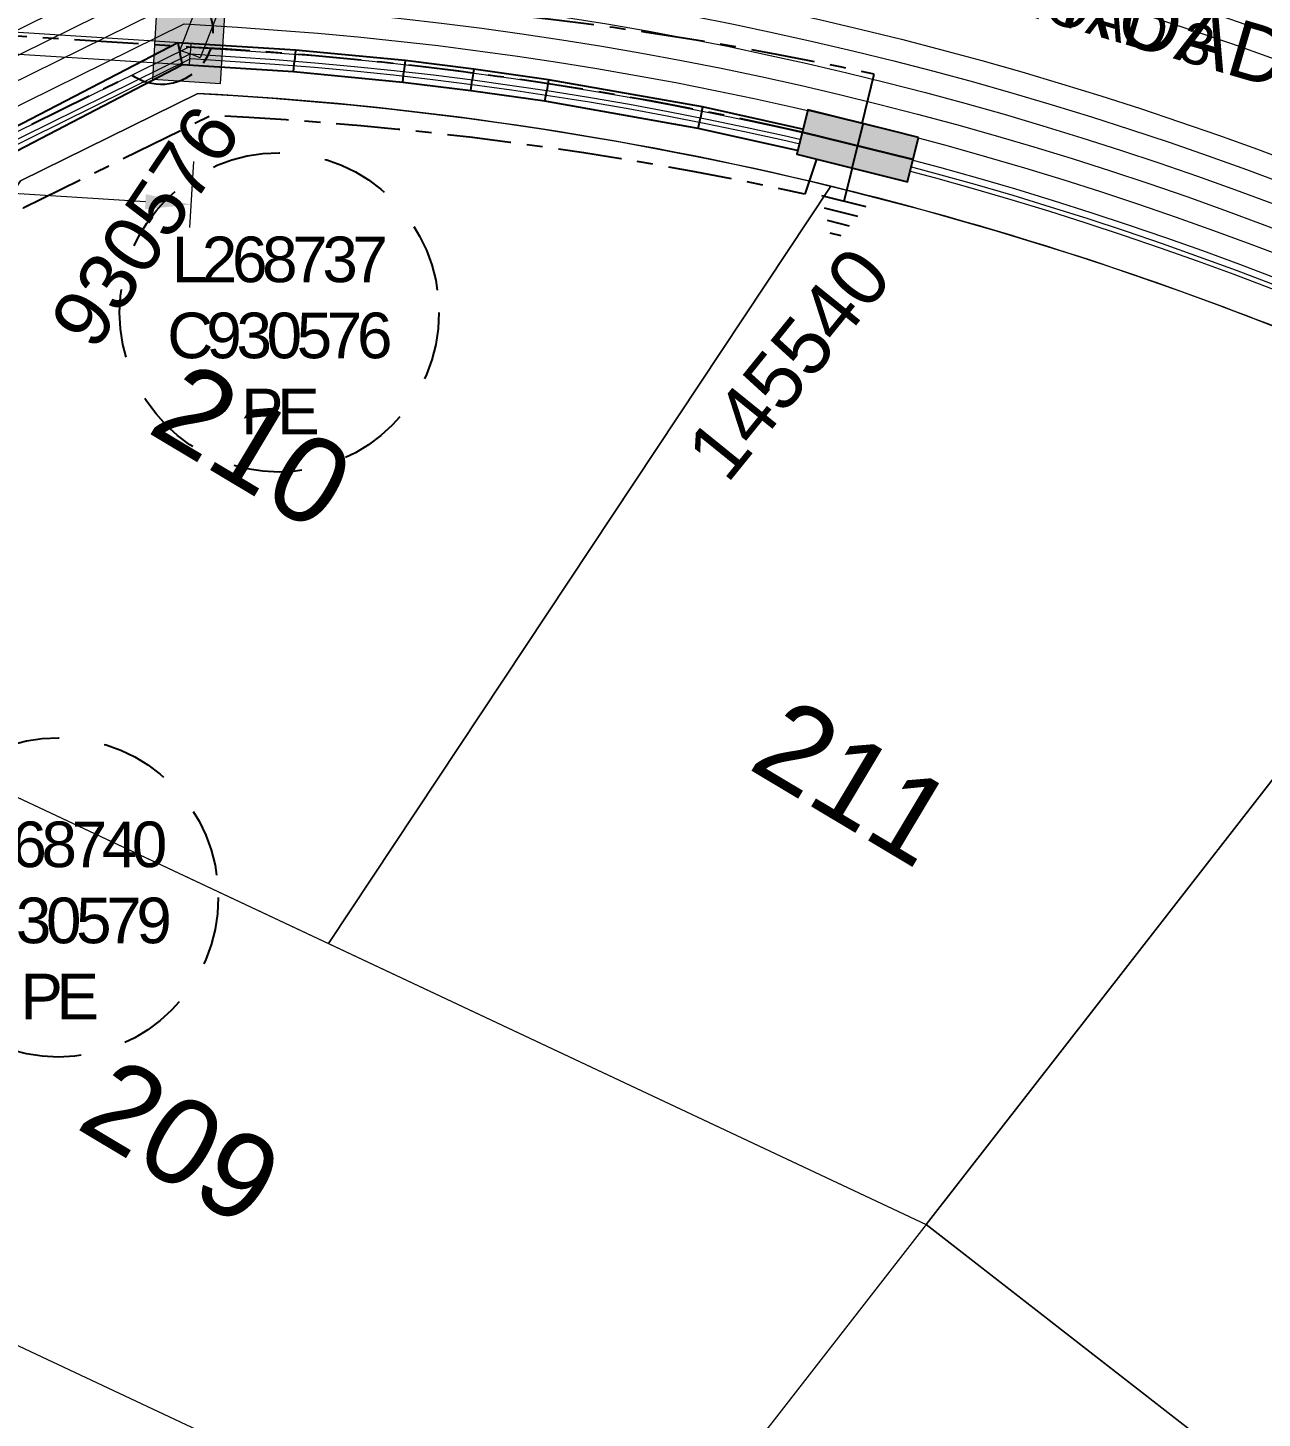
# Model space of a CAD drawing. Header units: metres. Extents: x 264965 to 265706, y 6180501 to 6181430.
# Drawn here: x 265342.3 to 265396.4, y 6181170.6 to 6181231.6 of the extents above; entities that cross this region are included whole.
import ezdxf
from ezdxf.enums import TextEntityAlignment as Align

# ---------------------------------------------------------------- set-up
doc = ezdxf.new("R2010")
doc.units = ezdxf.units.M
doc.linetypes.add('Cable Exist UG', pattern=[7, 4, -1, 1, -1])
doc.linetypes.add('Dash', pattern=[5, 3, -2])
doc.layers.get('0').update_dxf_attribs({"color": 6})
for name, color, linetype, lineweight in [('_User Dimensions', 140, 'Continuous', 13), ('_User Miscellaneous1', 30, 'Continuous', 13), ('_User Miscellaneous10', 241, 'Continuous', 13), ('_User_HV_Exist', 1, 'Continuous', 25), ('_User_LV_Exist', 5, 'Continuous', 25), ('_User_SL_Exist', 4, 'Continuous', 25), ('Cadastre Developer_SP_NEW', 92, 'Continuous', 15)]:
    doc.layers.add(name, color=color, linetype=linetype, lineweight=lineweight)
doc.layers.add('_User Miscellaneous12', color=252, linetype='Continuous', lineweight=13, plot=False, transparency=0.5)
doc.layers.add('SupportsUG_SP_LV_EXT', color=7, linetype='Continuous')
doc.layers.add('UG_Details_SP_MISC', color=7, linetype='Continuous')
doc.styles.add('ARIAL', font='arial.ttf', dxfattribs={"height": 2})
doc.styles.add('COLUMN_LABEL', font='arial.ttf', dxfattribs={"height": 2})
doc.styles.add('POLE_LABEL', font='arial.ttf', dxfattribs={"height": 2})
doc.styles.get("Standard").update_dxf_attribs({"font": 'arial.ttf'})
doc.dimstyles.new('1.8mm_1_1000', dxfattribs={"dimtxt": 1.8, "dimasz": 2, "dimexe": 1, "dimexo": 3, "dimgap": 0.5, "dimtad": 0, "dimtoh": 1, "dimlfac": -1, "dimzin": 12, "dimdsep": 46, "dimtxsty": 'Standard', "dimcen": 1, "dimclrd": 256, "dimclre": 256, "dimclrt": 256, "dimazin": 3, "dimtfac": 1, "dimtmove": 0, "dimatfit": 3, "dimfxl": 1, "dimtolj": 1, "dimtzin": 0, "dimlwd": -1, "dimlwe": -1, "dimarcsym": 0})

# ---------------------------------------------------------------- blocks, each defined once
blk = doc.blocks.new('*U658')
at = {"layer": '_User_LV_Exist'}
for p, q in [((-2.431, -1.157), (-2.559, 0.839)), ((-3.461, -0.722), (-3.525, 0.276)), ((-2.946, -0.94), (-3.042, 0.557)), ((-3.976, -0.504), (-4.008, -0.005))]:
    blk.add_line(p, q, dxfattribs=at)
at = {"width": 0.9}
blk.add_attdef('ASSET_NUM', text='', height=2, dxfattribs=at).set_placement((4, 2), align=Align.MIDDLE_LEFT)
for tag, p, flags in [('SUBURB', (-2, 0), 1), ('STREETNAME', (-1.8, 0), 9), ('PARENT', (-1.6, 0), 9), ('NOTES', (-1.4, 0), 9), ('LOCATION', (-1.2, 0), 9), ('LEGEND', (-1, 0), 9), ('USAGE', (-0.8, 0), 9), ('SUPPORT_TYPE', (-0.6, 0), 9), ('STATE', (-0.4, 0), 9), ('OWNED_BY', (-0.2, 0), 9)]:
    blk.add_attdef(tag, p, '', height=0.2, rotation=270, dxfattribs=dict(flags=flags))
blk.add_wipeout([(-0.839, -2.559), (-1.157, 2.431), (0.839, 2.559), (1.157, -2.431)])
at = {"layer": 'SupportsUG_SP_LV_EXT'}
h = blk.add_hatch(color=256, dxfattribs=at)
h.dxf.hatch_style = 1
h.paths.add_polyline_path([(1.157, -2.431), (0.918, 1.311), (1.078, -1.184), (0.839, 2.559), (-1.157, 2.431), (-0.839, -2.559)])
blk.add_lwpolyline([(1.157, -2.431), (0.918, 1.311), (1.078, -1.184), (0.839, 2.559), (-1.157, 2.431), (-0.839, -2.559)], close=True)
at = {"layer": '_User_LV_Exist'}
blk.add_line((-0.998, -0.064), (-2.495, -0.159), dxfattribs=at)
blk = doc.blocks.new('COLUMN_EXT')
blk.add_hatch(color=256).paths.add_polyline_path([(1.5, -1.5), (1.5, 1.5), (-1.5, 1.5), (-1.5, -1.5)])
blk.add_lwpolyline([(1.5, 1.5), (-1.5, 1.5), (-1.5, -1.5), (1.5, -1.5)], close=True)
at = {"flags": 9}
for tag, p in [('SUBURB', (-1.813, 1.8)), ('NOTES', (-1.813, 2)), ('STREETNAME', (-1.813, 1.6)), ('LOCATION', (-1.813, 1.4)), ('LEGEND', (-1.813, 1.2)), ('OWNED_BY', (-1.813, 0.6)), ('USAGE', (-1.813, 1)), ('STATE', (-1.813, 0.8)), ('COLUMN_TYPE', (-1.813, 0.4))]:
    blk.add_attdef(tag, text='', height=0.2, rotation=180, dxfattribs=at).set_placement(p, align=Align.MIDDLE_LEFT)
at = {"flags": 1}
blk.add_attdef('Z', (-1.813, 2.351), '', height=0.2, rotation=180, dxfattribs=at)
at = {"flags": 9}
for tag, style, p in [('STRUCTURE_PLANT_NUMBER', 'POLE_LABEL', (-1.813, -0.031)), ('STREET_CODE', 'COLUMN_LABEL', (-1.813, 0.2))]:
    blk.add_attdef(tag, text='', height=0.2, rotation=180, dxfattribs=dict(at, style=style)).set_placement(p, align=Align.MIDDLE_LEFT)
at = {"style": 'COLUMN_LABEL', "width": 0.9, "flags": 8}
blk.add_attdef('ASSET_NUM', text='', height=2, rotation=270, dxfattribs=at).set_placement((2, -4), align=Align.MIDDLE_LEFT)
blk = doc.blocks.new('*D610')
at = {"layer": '_User Dimensions', "transparency": 16777216}
for p, q in [((265258.021, 6181231.449), (265257.84, 6181228.569)), ((265259.899, 6181229.441), (265300.313, 6181226.901)), ((265347.44, 6181223.939), (265307.026, 6181226.479)), ((265349.555, 6181225.695), (265349.374, 6181222.815))]:
    blk.add_line(p, q, dxfattribs=at)
for points in [[(265259.92, 6181229.774), (265259.878, 6181229.109), (265257.903, 6181229.567)], [(265347.461, 6181224.272), (265347.419, 6181223.606), (265349.436, 6181223.813)]]:
    blk.add_solid(points, dxfattribs=at)
at = {"layer": '_User Dimensions', "transparency": 16777216, "insert": (265303.67, 6181226.69), "char_height": 1.8, "attachment_point": 5, "rotation": 356.40333}
blk.add_mtext('\\A1;91.71', dxfattribs=at)
blk = doc.blocks.new('*U769')
blk.add_hatch(color=256).paths.add_polyline_path([(2.379, -1.261), (2.592, 0.727), (-2.379, 1.261), (-2.592, -0.727)])
for p, q in [((-0.107, -0.994), (0.107, 0.994)), ((2.486, -0.267), (-2.486, 0.267))]:
    blk.add_line(p, q)
at = {"ltscale": 10}
blk.add_line((-2.486, 0.267), (2.486, -0.267), dxfattribs=at)
blk.add_lwpolyline([(2.592, 0.727), (1.35, 0.861), (-1.136, 1.128), (-2.379, 1.261), (-2.592, -0.727), (2.379, -1.261)], close=True)
at = {"width": 0.9, "flags": 8}
blk.add_attdef('ASSET_NUM', text='', height=2, rotation=90, dxfattribs=at).set_placement((4.081, 36.266), align=Align.MIDDLE_LEFT)
for tag, p, flags in [('OWNED_BY', (6.081, 32.066), 9), ('STATE', (6.081, 31.866), 9), ('SUPPORT_TYPE', (6.081, 31.666), 9), ('USAGE', (6.081, 31.466), 9), ('LEGEND', (6.081, 31.266), 9), ('LOCATION', (6.081, 31.066), 9), ('STREETNAME', (6.081, 30.466), 9), ('NOTES', (6.081, 30.866), 9), ('PARENT', (6.081, 30.666), 9), ('SUBURB', (6.081, 30.266), 1)]:
    blk.add_attdef(tag, p, '', height=0.2, dxfattribs=dict(flags=flags))

msp = doc.modelspace()

# ---------------------------------------------------------------- linework, layer by layer
at = {"layer": '_User Miscellaneous1', "lineweight": 0}
for p, q in [((265354.659, 6181245.313), (265348.95, 6181230.588)), ((265355.554, 6181244.966), (265349.845, 6181230.241)), ((265309.097, 6181233.428), (265349.427, 6181230.893)), ((265309.037, 6181232.47), (265349.367, 6181229.935)), ((265348.95, 6181230.588), (265349.397, 6181230.414)), ((265349.367, 6181229.935), (265349.397, 6181230.414)), ((265349.427, 6181230.893), (265349.397, 6181230.414)), ((265349.845, 6181230.241), (265349.397, 6181230.414))]:
    msp.add_line(p, q, dxfattribs=at)
at = {"layer": '_User Miscellaneous1'}
for p, q in [((265348.866, 6181230.907), (265340.476, 6181226.546)), ((265354.013, 6181230.583), (265348.866, 6181230.907)), ((265348.866, 6181230.907), (265348.969, 6181230.419)), ((265349.072, 6181229.932), (265348.969, 6181230.419)), ((265354.013, 6181230.583), (265353.975, 6181230.105)), ((265358.824, 6181230.122), (265354.013, 6181230.583)), ((265349.072, 6181229.932), (265341.136, 6181225.807)), ((265353.937, 6181229.626), (265349.072, 6181229.932)), ((265353.937, 6181229.626), (265353.975, 6181230.105)), ((265358.824, 6181230.122), (265358.772, 6181229.645)), ((265361.831, 6181229.756), (265358.824, 6181230.122)), ((265361.831, 6181229.756), (265361.768, 6181229.28)), ((265365.108, 6181229.288), (265361.831, 6181229.756)), ((265358.72, 6181229.168), (265353.937, 6181229.626)), ((265358.72, 6181229.168), (265358.772, 6181229.645)), ((265361.705, 6181228.804), (265358.72, 6181229.168)), ((265361.705, 6181228.804), (265361.768, 6181229.28)), ((265365.108, 6181229.288), (265365.032, 6181228.814)), ((265371.864, 6181228.093), (265365.108, 6181229.288)), ((265364.956, 6181228.34), (265361.705, 6181228.804)), ((265364.956, 6181228.34), (265365.032, 6181228.814)), ((265371.676, 6181227.151), (265364.956, 6181228.34)), ((265371.864, 6181228.093), (265371.77, 6181227.622)), ((265378.592, 6181226.588), (265371.864, 6181228.093)), ((265371.676, 6181227.151), (265371.77, 6181227.622)), ((265378.382, 6181225.651), (265371.676, 6181227.151)), ((265378.382, 6181225.651), (265378.487, 6181226.12)), ((265378.592, 6181226.588), (265378.487, 6181226.12))]:
    msp.add_line(p, q, dxfattribs=at)
at = {"layer": '_User Miscellaneous10'}
msp.add_lwpolyline([(265543.649, 6180816.081), (265580.425, 6180918.972, -0.015877), (265587.101, 6180935.908), (265627.721, 6181030.198, 0.406457), (265593.324, 6181120.12), (265522.022, 6181153.108, -0.098454), (265461.652, 6181197.04, 0.182856), (265352.412, 6181246.557), (265276.859, 6181251.306), (265272.183, 6181256.61), (265273.875, 6181283.538, 0.288476), (265261.897, 6181305.52), (265219.487, 6181329.251, -0.112599), (265210.289, 6181337.071, 0.162091), (265204.42, 6181342.816), (265196.512, 6181347.24)], format="xyb", dxfattribs=at)
at = {"layer": '_User Miscellaneous10', "color": 1, "transparency": 33554636}
for points in [[(265259.215, 6181021.567), (265249.698, 6181030.177), (265247.171, 6181066.918, -0.166573), (265260.243, 6181115.767), (265337.194, 6181230.305), (265348.32, 6181235.793), (265351.722, 6181235.579, -0.18655), (265455.207, 6181187.914), (265455.836, 6181175.077), (265379.647, 6181077.184, 0.078829), (265352.103, 6181027.244), (265332.056, 6181015.328), (265320.104, 6181017.379, 0.050653)], [(265259.959, 6181023.592), (265251.638, 6181031.119), (265249.167, 6181067.055, -0.166573), (265261.903, 6181114.652), (265338.557, 6181228.747), (265348.726, 6181233.763), (265351.597, 6181233.583, -0.185302), (265453.246, 6181187.06), (265453.802, 6181175.72), (265378.069, 6181078.413, 0.077847), (265350.467, 6181028.598), (265331.668, 6181017.424), (265320.442, 6181019.35, 0.049986)], [(265260.705, 6181025.614), (265253.578, 6181032.061), (265251.162, 6181067.192, -0.166573), (265263.563, 6181113.536), (265339.92, 6181227.189), (265349.133, 6181231.734), (265351.471, 6181231.587, -0.18403), (265451.286, 6181186.2), (265451.768, 6181176.363), (265376.49, 6181079.641, 0.076882), (265348.835, 6181029.955), (265331.28, 6181019.52), (265320.781, 6181021.321, 0.049326)]]:
    msp.add_lwpolyline(points, format="xyb", close=True, dxfattribs=at)
at = {"layer": '_User Miscellaneous10', "color": 5, "transparency": 33554636}
for points in [[(265259.587, 6181022.58), (265250.668, 6181030.648), (265248.169, 6181066.987, -0.166573), (265261.073, 6181115.209), (265337.876, 6181229.526), (265348.523, 6181234.778), (265351.66, 6181234.581, -0.185929), (265454.227, 6181187.487), (265454.819, 6181175.398), (265378.858, 6181077.798, 0.078336), (265351.284, 6181027.921), (265331.862, 6181016.376), (265320.273, 6181018.364, 0.050319)], [(265260.332, 6181024.603), (265252.608, 6181031.59), (265250.164, 6181067.124, -0.166573), (265262.733, 6181114.094), (265339.239, 6181227.968), (265348.93, 6181232.748), (265351.534, 6181232.585, -0.184669), (265452.266, 6181186.631), (265452.785, 6181176.041), (265377.28, 6181079.027, 0.077363), (265349.651, 6181029.276), (265331.474, 6181018.472), (265320.612, 6181020.336, 0.049655)], [(265261.079, 6181026.624), (265254.548, 6181032.532), (265252.16, 6181067.261, -0.166573), (265264.393, 6181112.979), (265340.602, 6181226.41), (265349.336, 6181230.719), (265351.409, 6181230.589, -0.183385), (265450.306, 6181185.768), (265450.751, 6181176.684), (265375.701, 6181080.255, 0.076406), (265348.02, 6181030.634), (265331.086, 6181020.568), (265320.95, 6181022.307, 0.048999)]]:
    msp.add_lwpolyline(points, format="xyb", close=True, dxfattribs=at)
at = {"layer": '_User Miscellaneous10', "color": 6, "transparency": 33554636, "flags": 128}
msp.add_lwpolyline([(265261.191, 6181026.927), (265254.839, 6181032.674), (265252.459, 6181067.281, -0.166573), (265264.642, 6181112.811), (265340.806, 6181226.177), (265349.397, 6181230.414), (265351.39, 6181230.289, -0.18319), (265450.012, 6181185.638), (265450.446, 6181176.781), (265375.465, 6181080.439, 0.076264), (265347.776, 6181030.838), (265331.027, 6181020.882), (265321, 6181022.602, 0.048901)], format="xyb", close=True, dxfattribs=at)
at = {"layer": '_User Miscellaneous10', "color": 4, "transparency": 33554636}
msp.add_lwpolyline([(265261.266, 6181027.129), (265255.033, 6181032.768), (265252.659, 6181067.295, -0.166573), (265264.808, 6181112.7), (265340.942, 6181226.021), (265349.438, 6181230.211), (265351.377, 6181230.09, -0.183059), (265449.816, 6181185.552), (265450.242, 6181176.845), (265375.307, 6181080.562, 0.076169), (265347.613, 6181030.974), (265330.988, 6181021.092), (265321.034, 6181022.8, 0.048836)], format="xyb", close=True, dxfattribs=at)
at = {"layer": '_User Miscellaneous10'}
msp.add_lwpolyline([(265261.828, 6181028.643), (265256.488, 6181033.474), (265254.155, 6181067.398, -0.166573), (265266.053, 6181111.863), (265341.964, 6181224.853), (265349.743, 6181228.689), (265351.283, 6181228.592, -0.182074), (265448.346, 6181184.9), (265448.717, 6181177.327), (265374.123, 6181081.483, 0.075465), (265346.394, 6181031.994), (265330.697, 6181022.664), (265321.288, 6181024.278, 0.048349)], format="xyb", close=True, dxfattribs=at)
at = {"layer": '_User Miscellaneous12', "color": 5, "transparency": 33554534}
for points in [[(265541.765, 6180816.754), (265578.541, 6180919.645, -0.015877), (265585.264, 6180936.701), (265625.884, 6181030.989, 0.406457), (265592.484, 6181118.305), (265521.182, 6181151.293, -0.098404), (265460.208, 6181195.656, 0.182796), (265352.286, 6181244.561), (265275.907, 6181249.362), (265270.135, 6181255.908), (265271.879, 6181283.664, 0.288476), (265260.921, 6181303.775), (265218.536, 6181327.492, -0.113878), (265208.581, 6181336.016, 0.167045), (265203.495, 6181341.041), (265195.535, 6181345.495)], [(265539.882, 6180817.428), (265576.658, 6180920.318, -0.015877), (265583.428, 6180937.493), (265624.047, 6181031.78, 0.406457), (265591.644, 6181116.49), (265520.343, 6181149.478, -0.098355), (265458.765, 6181194.271, 0.182735), (265352.159, 6181242.565), (265274.955, 6181247.418), (265268.087, 6181255.207), (265269.883, 6181283.789, 0.288476), (265259.944, 6181302.029), (265217.584, 6181325.733, -0.115166), (265206.861, 6181334.979, 0.17342), (265202.575, 6181339.264), (265194.559, 6181343.75)], [(265537.999, 6180818.101), (265574.775, 6180920.991, -0.015877), (265581.592, 6180938.285), (265622.211, 6181032.571, 0.406457), (265590.805, 6181114.674), (265519.503, 6181147.663, -0.098306), (265457.322, 6181192.885, 0.182673), (265352.033, 6181240.569), (265274.002, 6181245.474), (265266.039, 6181254.506), (265267.887, 6181283.915, 0.288476), (265258.967, 6181300.284), (265216.632, 6181323.974, -0.116502), (265205.126, 6181333.966, 0.182178), (265201.662, 6181337.483), (265193.582, 6181342.004)]]:
    msp.add_lwpolyline(points, format="xyb", dxfattribs=at)
at = {"layer": '_User Miscellaneous12', "color": 6, "transparency": 33554534}
msp.add_lwpolyline([(265542.048, 6180816.653), (265578.824, 6180919.544, -0.015877), (265585.54, 6180936.582), (265626.16, 6181030.87, 0.406457), (265592.61, 6181118.577), (265521.308, 6181151.565, -0.098412), (265460.425, 6181195.863, 0.182805), (265352.305, 6181244.86), (265276.05, 6181249.654), (265270.442, 6181256.014), (265272.179, 6181283.645, 0.288476), (265261.067, 6181304.036), (265218.679, 6181327.756, -0.113686), (265208.838, 6181336.173, 0.166227), (265203.633, 6181341.308), (265195.682, 6181345.757)], format="xyb", dxfattribs=at)
at = {"layer": '_User Miscellaneous12', "color": 4, "transparency": 33554534}
msp.add_lwpolyline([(265542.236, 6180816.586), (265579.012, 6180919.477, -0.015877), (265585.724, 6180936.503), (265626.343, 6181030.791, 0.406457), (265592.694, 6181118.759), (265521.392, 6181151.747, -0.098417), (265460.569, 6181196.002, 0.182811), (265352.317, 6181245.06), (265276.145, 6181249.848), (265270.647, 6181256.084), (265272.378, 6181283.632, 0.288476), (265261.165, 6181304.211), (265218.774, 6181327.932, -0.113559), (265209.009, 6181336.278, 0.165698), (265203.725, 6181341.485), (265195.779, 6181345.931)], format="xyb", dxfattribs=at)
at = {"layer": '_User Miscellaneous12', "color": 1, "transparency": 33554534}
for points in [[(265540.824, 6180817.091), (265577.6, 6180919.982, -0.015877), (265584.346, 6180937.097), (265624.966, 6181031.384, 0.406457), (265592.064, 6181117.397), (265520.762, 6181150.386, -0.09838), (265459.487, 6181194.963, 0.182766), (265352.222, 6181243.563), (265275.431, 6181248.39), (265269.111, 6181255.558), (265270.881, 6181283.726, 0.288476), (265260.432, 6181302.902), (265218.06, 6181326.612, -0.114519), (265207.723, 6181335.495, 0.17001), (265203.034, 6181340.153), (265195.047, 6181344.622)], [(265538.94, 6180817.764), (265575.716, 6180920.655, -0.015877), (265582.51, 6180937.889), (265623.129, 6181032.176, 0.406457), (265591.225, 6181115.582), (265519.923, 6181148.571, -0.09833), (265458.043, 6181193.578, 0.182704), (265352.096, 6181241.567), (265274.479, 6181246.446), (265267.063, 6181254.856), (265268.885, 6181283.852, 0.288476), (265259.456, 6181301.157), (265217.108, 6181324.853, -0.115825), (265205.996, 6181334.469, 0.177409), (265202.117, 6181338.374), (265194.07, 6181342.877)], [(265537.057, 6180818.437), (265573.833, 6180921.328, -0.015877), (265580.673, 6180938.681), (265621.292, 6181032.967, 0.406457), (265590.385, 6181113.767), (265519.083, 6181146.755, -0.098282), (265456.601, 6181192.192, 0.182642), (265351.969, 6181239.571), (265273.526, 6181244.502), (265265.015, 6181254.155), (265266.889, 6181283.977, 0.288476), (265258.479, 6181299.411), (265216.155, 6181323.095, -0.117205), (265204.251, 6181333.47, 0.188045), (265201.208, 6181336.591), (265193.094, 6181341.132)]]:
    msp.add_lwpolyline(points, format="xyb", dxfattribs=at)
at = {"layer": '_User_LV_Exist', "linetype": 'Cable Exist UG', "ltscale": 0.7, "transparency": 33554687, "flags": 128}
for points in [[(265360.359, 6181244.041), (265363.372, 6181243.745), (265363.34, 6181241.05), (265352.572, 6181241.723), (265350.087, 6181232.493, -0.8072), (265346.838, 6181229.486), (265340.602, 6181226.41), (265319.394, 6181194.844), (265319.394, 6181194.844), (265316.461, 6181195.858), (265301.709, 6181173.9), (265294.309, 6181182.611), (265293.034, 6181180.8)], [(265376.236, 6181226.988, 0.043153), (265349.336, 6181230.719), (265309.259, 6181233.238), (265258.334, 6181236.439)], [(265376.852, 6181225.804), (265376.353, 6181224.274, 0.041717), (265350.329, 6181227.719), (265342.085, 6181223.653), (265321.1, 6181192.046), (265317.938, 6181192.502), (265317.143, 6181191.55)]]:
    msp.add_lwpolyline(points, format="xyb", dxfattribs=at)
at = {"layer": '_User_SL_Exist', "linetype": 'Cable Exist UG', "ltscale": 0.7, "transparency": 33554687, "flags": 128}
msp.add_lwpolyline([(265378.865, 6181227.365), (265379.387, 6181229.527, 0.038067), (265356.423, 6181232.737), (265355.848, 6181232.773)], format="xyb", dxfattribs=at)
at = {"layer": '_User_SL_Exist', "linetype": 'Dash'}
for centre in [(265353.307, 6181219.087), (265343.636, 6181193.443)]:
    msp.add_circle(centre, 7, dxfattribs=at)
at = {"layer": 'Cadastre Developer_SP_NEW', "transparency": 33554687, "flags": 128}
for points in [[(265437.872, 6181253.473), (265410.424, 6181269.932), (265392.593, 6181239.047, -0.045956), (265421.255, 6181227.013)], [(265355.466, 6181191.416), (265377.49, 6181224.617, 0.04613), (265349.743, 6181228.689), (265341.964, 6181224.853), (265328.13, 6181204.262)], [(265377.49, 6181224.617), (265355.466, 6181191.416), (265381.67, 6181179.101), (265408.382, 6181213.423, 0.054459)], [(265408.382, 6181213.423), (265381.67, 6181179.101), (265402.978, 6181162.518), (265432.311, 6181198.765, 0.04656)]]:
    msp.add_lwpolyline(points, format="xyb", close=True, dxfattribs=at)
for points in [[(265315.862, 6181186), (265328.13, 6181204.262), (265381.67, 6181179.101), (265367.978, 6181161.509)], [(265367.978, 6181161.509), (265315.862, 6181186), (265303.593, 6181167.739), (265354.286, 6181143.916)], [(265381.67, 6181179.101), (265367.978, 6181161.509), (265410.773, 6181128.574), (265424.285, 6181145.935)]]:
    msp.add_lwpolyline(points, close=True, dxfattribs=at)
at = {"layer": 'UG_Details_SP_MISC', "lineweight": 0}
for p, q in [((265354.659, 6181245.313), (265348.95, 6181230.588)), ((265355.554, 6181244.966), (265349.845, 6181230.241)), ((265309.097, 6181233.428), (265349.427, 6181230.893)), ((265309.037, 6181232.47), (265349.367, 6181229.935)), ((265348.95, 6181230.588), (265349.397, 6181230.414)), ((265349.367, 6181229.935), (265349.397, 6181230.414)), ((265349.427, 6181230.893), (265349.397, 6181230.414)), ((265349.845, 6181230.241), (265349.397, 6181230.414))]:
    msp.add_line(p, q, dxfattribs=at)
at = {"layer": 'UG_Details_SP_MISC'}
for p, q in [((265348.866, 6181230.907), (265340.476, 6181226.546)), ((265354.013, 6181230.583), (265348.866, 6181230.907)), ((265348.866, 6181230.907), (265348.969, 6181230.419)), ((265349.072, 6181229.932), (265348.969, 6181230.419)), ((265354.013, 6181230.583), (265353.975, 6181230.105)), ((265358.824, 6181230.122), (265354.013, 6181230.583)), ((265349.072, 6181229.932), (265341.136, 6181225.807)), ((265353.937, 6181229.626), (265349.072, 6181229.932)), ((265353.937, 6181229.626), (265353.975, 6181230.105)), ((265358.824, 6181230.122), (265358.772, 6181229.645)), ((265361.831, 6181229.756), (265358.824, 6181230.122)), ((265361.831, 6181229.756), (265361.768, 6181229.28)), ((265365.108, 6181229.288), (265361.831, 6181229.756)), ((265358.72, 6181229.168), (265353.937, 6181229.626)), ((265358.72, 6181229.168), (265358.772, 6181229.645)), ((265361.705, 6181228.804), (265358.72, 6181229.168)), ((265361.705, 6181228.804), (265361.768, 6181229.28)), ((265365.108, 6181229.288), (265365.032, 6181228.814)), ((265371.864, 6181228.093), (265365.108, 6181229.288)), ((265364.956, 6181228.34), (265361.705, 6181228.804)), ((265364.956, 6181228.34), (265365.032, 6181228.814)), ((265371.676, 6181227.151), (265364.956, 6181228.34)), ((265371.864, 6181228.093), (265371.77, 6181227.622)), ((265378.592, 6181226.588), (265371.864, 6181228.093)), ((265371.676, 6181227.151), (265371.77, 6181227.622)), ((265378.382, 6181225.651), (265371.676, 6181227.151)), ((265378.382, 6181225.651), (265378.487, 6181226.12)), ((265378.592, 6181226.588), (265378.487, 6181226.12))]:
    msp.add_line(p, q, dxfattribs=at)

# ---------------------------------------------------------------- block references
at = {"layer": '_User Miscellaneous1'}
ref = msp.add_blockref('COLUMN_EXT', (265349.336, 6181230.719), dxfattribs=dict(at, rotation=266.4033338972947))
ref.add_attrib('ASSET_NUM', '930576', dxfattribs={"layer": '0', "height": 2.5, "rotation": 56.10513}).set_placement((265344.177, 6181218.025), align=Align.MIDDLE_LEFT)

# ---------------------------------------------------------------- texts
msp.add_text('NEW ROAD 3', height=2.5, rotation=343.72898, dxfattribs=at).set_placement((265378.679, 6181234.251))
at = {"layer": '_User Miscellaneous12', "transparency": 33554687, "style": 'ARIAL'}
for s, p in [('210', (265347.436, 6181213.879)), ('211', (265373.78, 6181199.13)), ('209', (265344.318, 6181183.369))]:
    msp.add_text(s, height=3.75, rotation=329.12694, dxfattribs=at).set_placement(p)
at = {"layer": '_User_HV_Exist'}
msp.add_text('NEW ROAD 3', height=1.8, rotation=343.72898, dxfattribs=at).set_placement((265378.679, 6181234.251))
at = {"layer": '_User_SL_Exist', "char_height": 2, "attachment_point": 5}
for s, insert in [('{\\T0.8;L268737\\PC930576\\PPE}', (265353.217, 6181218.076)), ('{\\T0.8;L268740\\PC930579\\PPE}', (265343.546, 6181192.432))]:
    msp.add_mtext(s, dxfattribs=dict(at, insert=insert))

# ---------------------------------------------------------------- dimensions: what is measured, and where the dimension line sits
at = {"layer": '_User Dimensions'}
dim = msp.add_aligned_dim(p1=(265258.21, 6181234.443), p2=(265349.743, 6181228.689), distance=-4.885, dimstyle='1.8mm_1_1000', dxfattribs=at)
dim.commit()
dim.dimension.update_dxf_attribs({"geometry": '*D610', "text_midpoint": (265303.67, 6181226.69)})

# ---------------------------------------------------------------- next in the draw order: block references
at = {"layer": '_User_LV_Exist', "ltscale": 0.5}
ref = msp.add_blockref('*U658', (265378.662, 6181226.386), dxfattribs=dict(at, rotation=72.41132493861053))
ref.add_attrib('ASSET_NUM', '145540', dxfattribs={"layer": '0', "height": 2.5, "rotation": 51.01767}).set_placement((265371.97, 6181212.318), align=Align.MIDDLE_LEFT)

# ---------------------------------------------------------------- next in the draw order: block references
at = {"layer": '_User Miscellaneous1', "ltscale": 0.5}
ref = msp.add_blockref('*U658', (265378.662, 6181226.386), dxfattribs=dict(at, rotation=72.41132493861053))
ref.add_attrib('ASSET_NUM', '145540', dxfattribs={"layer": '0', "height": 2.5, "rotation": 51.01767}).set_placement((265371.97, 6181212.318), align=Align.MIDDLE_LEFT)

# ---------------------------------------------------------------- next in the draw order: block references
at = {"layer": '_User_LV_Exist', "ltscale": 0.5, "rotation": 352.1918917984158}
msp.add_blockref('*U769', (265378.662, 6181226.386), dxfattribs=at)

doc.saveas('drawing.dxf')
